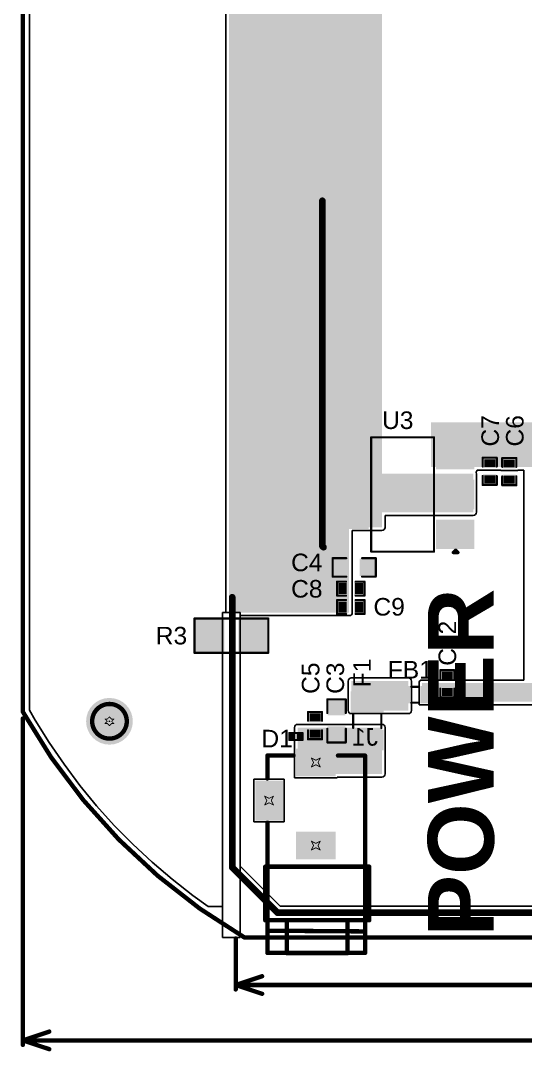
# Model space of a CAD drawing. Header units: inches. Extents: x 0 to 446, y -21 to 70.
# Drawn here: x -0.1 to 29, y -19.6 to 39.9 of the extents above; entities that cross this region are included whole.
import ezdxf

# ---------------------------------------------------------------- set-up
doc = ezdxf.new("R2010")
doc.units = ezdxf.units.IN
for name, color, linetype in [('Board Outline', 216, 'Continuous'), ('Bottom Layer', 5, 'Continuous'), ('Bottom Overlay', 54, 'Continuous'), ('Bottom Solder', 6, 'Continuous'), ('Deimensions', 6, 'Continuous'), ('Drill Drawing', 1, 'Continuous'), ('Fabrication', 76, 'Continuous'), ('Multi-Layer', 9, 'Continuous'), ('Pad Holes', 156, 'Continuous'), ('Top Layer', 1, 'Continuous'), ('Top Overlay', 2, 'Continuous'), ('Top Paste', 8, 'Continuous'), ('Top Solder', 216, 'Continuous')]:
    doc.layers.add(name, color=color, linetype=linetype)
doc.styles.add('Arial', font='', dxfattribs={"height": 0.2})
doc.styles.add('Arial_Bold', font='', dxfattribs={"height": 0.2})
doc.styles.get('Arial').set_extended_font_data('Arial')
doc.styles.get('Arial_Bold').set_extended_font_data('Arial', bold=True)

msp = doc.modelspace()

# ---------------------------------------------------------------- hatches: boundary and pattern name
at = {"layer": 'Bottom Layer'}
for points in [[(17.966, -2.225), (17.966, -3.625), (15.866, -3.625), (15.866, -2.225)], [(13.516, -4.076), (14.916, -4.076), (14.916, -6.176), (13.516, -6.176)], [(17.966, -7.026), (17.966, -8.426), (15.866, -8.426), (15.866, -7.026)]]:
    msp.add_hatch(color=5, dxfattribs=at).paths.add_polyline_path(points)
at = {"layer": 'Bottom Solder'}
h = msp.add_hatch(color=6, dxfattribs=at)
edge = h.paths.add_edge_path()
edge.add_arc((5, -0.544), 0.05, 0, 360)
for points in [[(18.068, -2.124), (18.068, -3.727), (15.765, -3.727), (15.765, -2.124)], [(13.415, -3.974), (15.018, -3.974), (15.018, -6.277), (13.415, -6.277)], [(18.068, -6.924), (18.068, -8.527), (15.765, -8.527), (15.765, -6.924)]]:
    msp.add_hatch(color=6, dxfattribs=at).paths.add_polyline_path(points)
at = {"layer": 'Multi-Layer'}
for points in [[(17.966, -2.225), (17.966, -3.625), (15.866, -3.625), (15.866, -2.225)], [(13.516, -4.076), (14.916, -4.076), (14.916, -6.176), (13.516, -6.176)], [(17.966, -7.026), (17.966, -8.426), (15.866, -8.426), (15.866, -7.026)]]:
    msp.add_hatch(color=9, dxfattribs=at).paths.add_polyline_path(points)
at = {"layer": 'Pad Holes'}
h = msp.add_hatch(color=7, dxfattribs=at)
edge = h.paths.add_edge_path()
edge.add_arc((5, -0.544), 1, 0, 360)
h = msp.add_hatch(color=7, dxfattribs=at)
edge = h.paths.add_edge_path()
edge.add_arc((17.266, -2.925), 0.4, 270, 450)
edge.add_line((17.266, -2.525), (16.566, -2.525))
edge.add_arc((16.566, -2.925), 0.4, 90, 270)
edge.add_line((16.566, -3.325), (17.266, -3.325))
h = msp.add_hatch(color=7, dxfattribs=at)
edge = h.paths.add_edge_path()
edge.add_arc((14.216, -4.776), 0.4, 0, 180)
edge.add_line((13.816, -4.776), (13.816, -5.476))
edge.add_arc((14.216, -5.476), 0.4, 180, 360)
edge.add_line((14.616, -5.476), (14.616, -4.776))
h = msp.add_hatch(color=7, dxfattribs=at)
edge = h.paths.add_edge_path()
edge.add_arc((17.266, -7.726), 0.4, 270, 450)
edge.add_line((17.266, -7.326), (16.566, -7.326))
edge.add_arc((16.566, -7.726), 0.4, 90, 270)
edge.add_line((16.566, -8.126), (17.266, -8.126))
at = {"layer": 'Top Layer'}
for points in [[(11.9, 10.663), (20.735, 10.663), (20.735, 56.403), (11.9, 56.403)], [(23.561, 14.146), (31.746, 14.146), (31.746, 16.723), (23.561, 16.723)], [(23.966, 14.113), (23.966, 15.613), (25.966, 15.613), (25.966, 14.113)], [(17.866, 10.663), (17.866, 14.463), (19.866, 14.463), (19.866, 10.663)], [(27.275, 14.146), (26.64, 14.146), (26.64, 14.603), (27.275, 14.603)], [(28.406, 14.125), (27.771, 14.125), (27.771, 14.582), (28.406, 14.582)], [(19.935, 11.532), (26.006, 11.532), (26.006, 13.756), (19.935, 13.756)], [(23.966, 11.813), (23.966, 13.313), (25.966, 13.313), (25.966, 11.813)], [(27.275, 13.206), (26.64, 13.206), (26.64, 13.663), (27.275, 13.663)], [(28.406, 13.185), (27.771, 13.185), (27.771, 13.642), (28.406, 13.642)], [(11.9, 5.742), (18.841, 5.742), (18.841, 11.171), (11.9, 11.171)], [(23.966, 9.513), (23.966, 11.013), (25.966, 11.013), (25.966, 9.513)], [(17.99, 7.905), (17.99, 8.794), (18.752, 8.794), (18.752, 7.905)], [(19.514, 7.905), (19.514, 8.794), (20.276, 8.794), (20.276, 7.905)], [(18.695, 7.438), (18.695, 6.803), (18.238, 6.803), (18.238, 7.438)], [(19.635, 7.438), (19.635, 6.803), (19.178, 6.803), (19.178, 7.438)], [(18.695, 6.377), (18.695, 5.742), (18.238, 5.742), (18.238, 6.377)], [(19.635, 6.377), (19.635, 5.742), (19.178, 5.742), (19.178, 6.377)], [(10.008, 5.295), (11.532, 5.295), (11.532, 3.517), (10.008, 3.517)], [(12.548, 5.295), (14.072, 5.295), (14.072, 3.517), (12.548, 3.517)], [(24.194, 2.32), (24.828, 2.32), (24.828, 1.863), (24.194, 1.863)], [(18.967, 0.078), (22.257, 0.078), (22.257, 1.778), (18.967, 1.778)], [(22.257, 0.587), (21.657, 0.587), (21.657, 1.387), (22.257, 1.387)], [(23.057, 0.587), (30.169, 0.587), (30.169, 1.66), (23.057, 1.66)], [(23.657, 0.587), (23.057, 0.587), (23.057, 1.387), (23.657, 1.387)], [(24.194, 1.38), (24.828, 1.38), (24.828, 0.923), (24.194, 0.923)], [(18.559, -0.141), (17.67, -0.141), (17.67, 0.621), (18.559, 0.621)], [(20.738, 1.078), (20.738, 0.078), (19.038, 0.078), (19.038, 1.078)], [(16.552, -0.093), (17.187, -0.093), (17.187, -0.55), (16.552, -0.55)], [(15.866, -3.585), (20.738, -3.585), (20.738, -0.903), (15.866, -0.903)], [(16.552, -1.033), (17.187, -1.033), (17.187, -1.49), (16.552, -1.49)], [(18.559, -1.665), (17.67, -1.665), (17.67, -0.903), (18.559, -0.903)], [(20.738, -1.122), (20.738, -2.122), (19.038, -2.122), (19.038, -1.122)], [(15.465, -1.305), (15.665, -1.305), (15.665, -1.545), (15.465, -1.545)], [(15.865, -1.305), (16.065, -1.305), (16.065, -1.545), (15.865, -1.545)], [(17.966, -2.225), (17.966, -3.625), (15.866, -3.625), (15.866, -2.225)], [(13.516, -4.076), (14.916, -4.076), (14.916, -6.176), (13.516, -6.176)], [(17.966, -7.026), (17.966, -8.426), (15.866, -8.426), (15.866, -7.026)]]:
    msp.add_hatch(color=1, dxfattribs=at).paths.add_polyline_path(points)
h = msp.add_hatch(color=1, dxfattribs=at)
edge = h.paths.add_edge_path()
edge.add_arc((5, -0.544), 1.3, 0, 360)
at = {"layer": 'Top Paste'}
for points in [[(23.966, 14.113), (23.966, 15.613), (25.966, 15.613), (25.966, 14.113)], [(17.866, 10.663), (17.866, 14.463), (19.866, 14.463), (19.866, 10.663)], [(27.275, 14.146), (26.64, 14.146), (26.64, 14.603), (27.275, 14.603)], [(28.406, 14.125), (27.771, 14.125), (27.771, 14.582), (28.406, 14.582)], [(23.966, 11.813), (23.966, 13.313), (25.966, 13.313), (25.966, 11.813)], [(27.275, 13.206), (26.64, 13.206), (26.64, 13.663), (27.275, 13.663)], [(28.406, 13.185), (27.771, 13.185), (27.771, 13.642), (28.406, 13.642)], [(23.966, 9.513), (23.966, 11.013), (25.966, 11.013), (25.966, 9.513)], [(17.99, 7.905), (17.99, 8.794), (18.752, 8.794), (18.752, 7.905)], [(19.514, 7.905), (19.514, 8.794), (20.276, 8.794), (20.276, 7.905)], [(18.695, 7.438), (18.695, 6.803), (18.238, 6.803), (18.238, 7.438)], [(19.635, 7.438), (19.635, 6.803), (19.178, 6.803), (19.178, 7.438)], [(18.695, 6.377), (18.695, 5.742), (18.238, 5.742), (18.238, 6.377)], [(19.635, 6.377), (19.635, 5.742), (19.178, 5.742), (19.178, 6.377)], [(10.008, 5.295), (11.532, 5.295), (11.532, 3.517), (10.008, 3.517)], [(12.548, 5.295), (14.072, 5.295), (14.072, 3.517), (12.548, 3.517)], [(24.194, 2.32), (24.828, 2.32), (24.828, 1.863), (24.194, 1.863)], [(22.257, 0.587), (21.657, 0.587), (21.657, 1.387), (22.257, 1.387)], [(23.657, 0.587), (23.057, 0.587), (23.057, 1.387), (23.657, 1.387)], [(24.194, 1.38), (24.828, 1.38), (24.828, 0.923), (24.194, 0.923)], [(18.559, -0.141), (17.67, -0.141), (17.67, 0.621), (18.559, 0.621)], [(20.738, 1.078), (20.738, 0.078), (19.038, 0.078), (19.038, 1.078)], [(16.552, -0.093), (17.187, -0.093), (17.187, -0.55), (16.552, -0.55)], [(16.552, -1.033), (17.187, -1.033), (17.187, -1.49), (16.552, -1.49)], [(18.559, -1.665), (17.67, -1.665), (17.67, -0.903), (18.559, -0.903)], [(20.738, -1.122), (20.738, -2.122), (19.038, -2.122), (19.038, -1.122)], [(15.465, -1.305), (15.665, -1.305), (15.665, -1.545), (15.465, -1.545)], [(15.865, -1.305), (16.065, -1.305), (16.065, -1.545), (15.865, -1.545)]]:
    msp.add_hatch(color=8, dxfattribs=at).paths.add_polyline_path(points)
at = {"layer": 'Top Solder'}
for points in [[(23.865, 14.011), (23.865, 15.714), (26.068, 15.714), (26.068, 14.011)], [(17.765, 10.561), (17.765, 14.564), (19.968, 14.564), (19.968, 10.561)], [(27.335, 14.086), (26.58, 14.086), (26.58, 14.663), (27.335, 14.663)], [(28.466, 14.065), (27.711, 14.065), (27.711, 14.642), (28.466, 14.642)], [(27.335, 13.146), (26.58, 13.146), (26.58, 13.723), (27.335, 13.723)], [(28.466, 13.125), (27.711, 13.125), (27.711, 13.702), (28.466, 13.702)], [(23.865, 11.711), (23.865, 13.414), (26.068, 13.414), (26.068, 11.711)], [(23.865, 9.411), (23.865, 11.114), (26.068, 11.114), (26.068, 9.411)], [(17.93, 7.845), (17.93, 8.854), (18.812, 8.854), (18.812, 7.845)], [(19.454, 7.845), (19.454, 8.854), (20.336, 8.854), (20.336, 7.845)], [(18.755, 7.498), (18.755, 6.743), (18.178, 6.743), (18.178, 7.498)], [(19.695, 7.498), (19.695, 6.743), (19.118, 6.743), (19.118, 7.498)], [(18.755, 6.437), (18.755, 5.682), (18.178, 5.682), (18.178, 6.437)], [(19.695, 6.437), (19.695, 5.682), (19.118, 5.682), (19.118, 6.437)], [(9.906, 5.397), (11.633, 5.397), (11.633, 3.415), (9.906, 3.415)], [(12.446, 5.397), (14.173, 5.397), (14.173, 3.415), (12.446, 3.415)], [(24.134, 2.38), (24.888, 2.38), (24.888, 1.803), (24.134, 1.803)], [(22.358, 0.485), (21.555, 0.485), (21.555, 1.488), (22.358, 1.488)], [(23.758, 0.485), (22.955, 0.485), (22.955, 1.488), (23.758, 1.488)], [(24.134, 1.44), (24.888, 1.44), (24.888, 0.863), (24.134, 0.863)], [(18.619, -0.201), (17.61, -0.201), (17.61, 0.681), (18.619, 0.681)], [(20.84, 1.18), (20.84, -0.023), (18.937, -0.023), (18.937, 1.18)], [(16.492, -0.033), (17.247, -0.033), (17.247, -0.61), (16.492, -0.61)], [(16.492, -0.973), (17.247, -0.973), (17.247, -1.55), (16.492, -1.55)], [(18.619, -1.725), (17.61, -1.725), (17.61, -0.843), (18.619, -0.843)], [(20.84, -1.02), (20.84, -2.223), (18.937, -2.223), (18.937, -1.02)], [(15.41, -1.25), (15.72, -1.25), (15.72, -1.6), (15.41, -1.6)], [(15.81, -1.25), (16.12, -1.25), (16.12, -1.6), (15.81, -1.6)], [(18.068, -2.124), (18.068, -3.727), (15.765, -3.727), (15.765, -2.124)], [(13.415, -3.974), (15.018, -3.974), (15.018, -6.277), (13.415, -6.277)], [(18.068, -6.924), (18.068, -8.527), (15.765, -8.527), (15.765, -6.924)]]:
    msp.add_hatch(color=216, dxfattribs=at).paths.add_polyline_path(points)
h = msp.add_hatch(color=216, dxfattribs=at)
edge = h.paths.add_edge_path()
edge.add_arc((5, -0.544), 1.35, 0, 360)

# ---------------------------------------------------------------- linework, layer by layer
at = {"layer": 'Board Outline', "const_width": 0.254}
for points in [[(0, 0), (0, 48)], [(12.805, -13.044), (77.195, -13.044)]]:
    msp.add_lwpolyline(points, dxfattribs=at)
at = {"layer": 'Board Outline', "const_width": 0.127}
for points in [[(-0.064, 0, 1), (0.064, 0, 1)], [(-0.064, 0, 1), (0.064, 0, 1)], [(3.936, -0.544, 1), (4.063, -0.544, 1)], [(3.936, -0.544, 1), (4.063, -0.544, 1)], [(5.936, -0.544, 1), (6.063, -0.544, 1)], [(5.936, -0.544, 1), (6.063, -0.544, 1)], [(12.741, -13.044, 1), (12.868, -13.044, 1)], [(12.741, -13.044, 1), (12.868, -13.044, 1)]]:
    msp.add_lwpolyline(points, format="xyb", close=True, dxfattribs=at)
at = {"layer": 'Board Outline', "const_width": 0.254}
for points in [[(12.805, -13.044, -0.132866), (0, 0)], [(4, -0.544, -1), (6, -0.544)], [(6, -0.544, -1), (4, -0.544)]]:
    msp.add_lwpolyline(points, format="xyb", dxfattribs=at)
at = {"layer": 'Bottom Overlay', "const_width": 0.254}
for points in [[(14.122, -2.525), (15.635, -2.525)], [(14.122, -3.844), (14.122, -2.525)], [(18.197, -2.525), (19.761, -2.525)], [(19.761, -13.925), (19.761, -2.525)], [(14.122, -13.925), (14.122, -6.407)], [(14.122, -12.645), (19.761, -12.686)], [(14.122, -13.925), (19.761, -13.925)]]:
    msp.add_lwpolyline(points, dxfattribs=at)
at = {"layer": 'Bottom Overlay', "const_width": 0.127}
for points in [[(14.059, -2.525, 1), (14.186, -2.525, 1)], [(14.059, -2.525, 1), (14.186, -2.525, 1)], [(15.572, -2.525, 1), (15.699, -2.525, 1)], [(18.134, -2.525, 1), (18.261, -2.525, 1)], [(19.698, -2.525, 1), (19.825, -2.525, 1)], [(19.698, -2.525, 1), (19.825, -2.525, 1)], [(14.059, -3.844, 1), (14.186, -3.844, 1)], [(14.059, -6.407, 1), (14.186, -6.407, 1)], [(14.059, -12.645, 1), (14.186, -12.645, 1)], [(19.698, -12.686, 1), (19.825, -12.686, 1)], [(14.059, -13.925, 1), (14.186, -13.925, 1)], [(14.059, -13.925, 1), (14.186, -13.925, 1)], [(19.698, -13.925, 1), (19.825, -13.925, 1)], [(19.698, -13.925, 1), (19.825, -13.925, 1)]]:
    msp.add_lwpolyline(points, format="xyb", close=True, dxfattribs=at)
at = {"layer": 'Deimensions', "const_width": 0.254}
for points in [[(0, -19.238), (0, -0.381)], [(12.29, -16.038), (12.29, -13.091)], [(12.29, -15.784), (13.814, -15.276)], [(12.29, -15.784), (13.814, -16.292)], [(12.29, -15.784), (39.105, -15.784)], [(0, -18.984), (1.524, -18.476)], [(0, -18.984), (1.524, -19.492)], [(0, -18.984), (39.236, -18.984)]]:
    msp.add_lwpolyline(points, dxfattribs=at)
at = {"layer": 'Deimensions', "const_width": 0.127}
for points in [[(-0.064, -0.381, 1), (0.064, -0.381, 1)], [(12.226, -13.091, 1), (12.353, -13.091, 1)], [(13.75, -15.276, 1), (13.877, -15.276, 1)], [(12.226, -15.784, 1), (12.353, -15.784, 1)], [(12.226, -15.784, 1), (12.353, -15.784, 1)], [(12.226, -15.784, 1), (12.353, -15.784, 1)], [(12.226, -16.038, 1), (12.353, -16.038, 1)], [(13.75, -16.292, 1), (13.877, -16.292, 1)], [(1.46, -18.476, 1), (1.587, -18.476, 1)], [(-0.064, -18.984, 1), (0.064, -18.984, 1)], [(-0.064, -18.984, 1), (0.064, -18.984, 1)], [(-0.064, -18.984, 1), (0.064, -18.984, 1)], [(-0.064, -19.238, 1), (0.064, -19.238, 1)], [(1.46, -19.492, 1), (1.587, -19.492, 1)]]:
    msp.add_lwpolyline(points, format="xyb", close=True, dxfattribs=at)
at = {"layer": 'Drill Drawing', "const_width": 0.0508}
for points in [[(4.746, -0.417), (4.873, -0.544)], [(4.746, -0.417), (4.873, -0.417)], [(4.746, -0.671), (4.873, -0.544)], [(4.873, -0.417), (5, -0.29)], [(5, -0.29), (5.127, -0.417)], [(5.127, -0.417), (5.254, -0.417)], [(5.127, -0.544), (5.254, -0.417)], [(5.127, -0.544), (5.254, -0.671)], [(4.746, -0.671), (4.873, -0.671)], [(4.873, -0.671), (5, -0.798)], [(5, -0.798), (5.127, -0.671)], [(5.127, -0.671), (5.254, -0.671)], [(16.662, -2.671), (16.916, -2.798)], [(16.662, -2.671), (16.789, -2.925)], [(16.662, -3.179), (16.789, -2.925)], [(16.916, -2.798), (17.17, -2.671)], [(17.043, -2.925), (17.17, -2.671)], [(17.043, -2.925), (17.17, -3.179)], [(16.662, -3.179), (16.916, -3.052)], [(16.916, -3.052), (17.17, -3.179)], [(13.962, -4.872), (14.216, -4.999)], [(13.962, -4.872), (14.089, -5.126)], [(13.962, -5.38), (14.089, -5.126)], [(13.962, -5.38), (14.216, -5.253)], [(14.216, -4.999), (14.47, -4.872)], [(14.216, -5.253), (14.47, -5.38)], [(14.343, -5.126), (14.47, -4.872)], [(14.343, -5.126), (14.47, -5.38)], [(16.662, -7.472), (16.916, -7.599)], [(16.662, -7.472), (16.789, -7.726)], [(16.662, -7.98), (16.789, -7.726)], [(16.916, -7.599), (17.17, -7.472)], [(17.043, -7.726), (17.17, -7.472)], [(17.043, -7.726), (17.17, -7.98)], [(16.662, -7.98), (16.916, -7.853)], [(16.916, -7.853), (17.17, -7.98)]]:
    msp.add_lwpolyline(points, dxfattribs=at)
at = {"layer": 'Drill Drawing', "const_width": 0.0254}
for points in [[(4.733, -0.417, 1), (4.759, -0.417, 1)], [(4.733, -0.417, 1), (4.759, -0.417, 1)], [(4.86, -0.417, 1), (4.886, -0.417, 1)], [(4.86, -0.417, 1), (4.886, -0.417, 1)], [(4.86, -0.544, 1), (4.886, -0.544, 1)], [(4.86, -0.544, 1), (4.886, -0.544, 1)], [(4.987, -0.29, 1), (5.013, -0.29, 1)], [(4.987, -0.29, 1), (5.013, -0.29, 1)], [(5.114, -0.417, 1), (5.14, -0.417, 1)], [(5.114, -0.417, 1), (5.14, -0.417, 1)], [(5.114, -0.544, 1), (5.14, -0.544, 1)], [(5.114, -0.544, 1), (5.14, -0.544, 1)], [(5.241, -0.417, 1), (5.267, -0.417, 1)], [(5.241, -0.417, 1), (5.267, -0.417, 1)], [(4.733, -0.671, 1), (4.759, -0.671, 1)], [(4.733, -0.671, 1), (4.759, -0.671, 1)], [(4.86, -0.671, 1), (4.886, -0.671, 1)], [(4.86, -0.671, 1), (4.886, -0.671, 1)], [(4.987, -0.798, 1), (5.013, -0.798, 1)], [(4.987, -0.798, 1), (5.013, -0.798, 1)], [(5.114, -0.671, 1), (5.14, -0.671, 1)], [(5.114, -0.671, 1), (5.14, -0.671, 1)], [(5.241, -0.671, 1), (5.267, -0.671, 1)], [(5.241, -0.671, 1), (5.267, -0.671, 1)], [(16.65, -2.671, 1), (16.675, -2.671, 1)], [(16.65, -2.671, 1), (16.675, -2.671, 1)], [(16.777, -2.925, 1), (16.802, -2.925, 1)], [(16.777, -2.925, 1), (16.802, -2.925, 1)], [(16.904, -2.798, 1), (16.929, -2.798, 1)], [(16.904, -2.798, 1), (16.929, -2.798, 1)], [(17.031, -2.925, 1), (17.056, -2.925, 1)], [(17.031, -2.925, 1), (17.056, -2.925, 1)], [(17.158, -2.671, 1), (17.183, -2.671, 1)], [(17.158, -2.671, 1), (17.183, -2.671, 1)], [(16.65, -3.179, 1), (16.675, -3.179, 1)], [(16.65, -3.179, 1), (16.675, -3.179, 1)], [(16.904, -3.052, 1), (16.929, -3.052, 1)], [(16.904, -3.052, 1), (16.929, -3.052, 1)], [(17.158, -3.179, 1), (17.183, -3.179, 1)], [(17.158, -3.179, 1), (17.183, -3.179, 1)], [(13.95, -4.872, 1), (13.975, -4.872, 1)], [(13.95, -4.872, 1), (13.975, -4.872, 1)], [(13.95, -5.38, 1), (13.975, -5.38, 1)], [(13.95, -5.38, 1), (13.975, -5.38, 1)], [(14.077, -5.126, 1), (14.102, -5.126, 1)], [(14.077, -5.126, 1), (14.102, -5.126, 1)], [(14.204, -4.999, 1), (14.229, -4.999, 1)], [(14.204, -4.999, 1), (14.229, -4.999, 1)], [(14.204, -5.253, 1), (14.229, -5.253, 1)], [(14.204, -5.253, 1), (14.229, -5.253, 1)], [(14.331, -5.126, 1), (14.356, -5.126, 1)], [(14.331, -5.126, 1), (14.356, -5.126, 1)], [(14.458, -4.872, 1), (14.483, -4.872, 1)], [(14.458, -4.872, 1), (14.483, -4.872, 1)], [(14.458, -5.38, 1), (14.483, -5.38, 1)], [(14.458, -5.38, 1), (14.483, -5.38, 1)], [(16.65, -7.472, 1), (16.675, -7.472, 1)], [(16.65, -7.472, 1), (16.675, -7.472, 1)], [(16.777, -7.726, 1), (16.802, -7.726, 1)], [(16.777, -7.726, 1), (16.802, -7.726, 1)], [(16.904, -7.599, 1), (16.929, -7.599, 1)], [(16.904, -7.599, 1), (16.929, -7.599, 1)], [(17.031, -7.726, 1), (17.056, -7.726, 1)], [(17.031, -7.726, 1), (17.056, -7.726, 1)], [(17.158, -7.472, 1), (17.183, -7.472, 1)], [(17.158, -7.472, 1), (17.183, -7.472, 1)], [(16.65, -7.98, 1), (16.675, -7.98, 1)], [(16.65, -7.98, 1), (16.675, -7.98, 1)], [(16.904, -7.853, 1), (16.929, -7.853, 1)], [(16.904, -7.853, 1), (16.929, -7.853, 1)], [(17.158, -7.98, 1), (17.183, -7.98, 1)], [(17.158, -7.98, 1), (17.183, -7.98, 1)]]:
    msp.add_lwpolyline(points, format="xyb", close=True, dxfattribs=at)
at = {"layer": 'Fabrication', "const_width": 0.254}
for points in [[(0, 0), (0, 48)], [(14, -12.044), (14, -8.944)], [(14, -8.944), (20, -8.944)], [(20, -12.044), (20, -8.944)], [(14, -12.044), (20, -12.044)], [(15.25, -13.944), (15.25, -12.044)], [(18.75, -13.944), (18.75, -12.044)], [(12.805, -13.044), (15.25, -13.044)], [(18.75, -13.044), (77.195, -13.044)], [(15.25, -13.944), (18.75, -13.944)]]:
    msp.add_lwpolyline(points, dxfattribs=at)
at = {"layer": 'Fabrication'}
for points, const_width in [([(0.003, 24, 1), (-0.003, 24, 1)], 0.254), ([(-0.067, 24, 1), (0.06, 24, 1)], 0.127), ([(-0.06, 24, 1), (0.067, 24, 1)], 0.127), ([(-0.064, 0, 1), (0.064, 0, 1)], 0.127), ([(-0.064, 0, 1), (0.064, 0, 1)], 0.127), ([(6, -0.544, 1), (4, -0.544, 1)], 0.254), ([(3.936, -0.544, 1), (4.063, -0.544, 1)], 0.127), ([(5.936, -0.544, 1), (6.063, -0.544, 1)], 0.127), ([(13.936, -8.944, 1), (14.063, -8.944, 1)], 0.127), ([(13.936, -8.944, 1), (14.063, -8.944, 1)], 0.127), ([(19.936, -8.944, 1), (20.063, -8.944, 1)], 0.127), ([(19.936, -8.944, 1), (20.063, -8.944, 1)], 0.127), ([(13.936, -12.044, 1), (14.063, -12.044, 1)], 0.127), ([(13.936, -12.044, 1), (14.063, -12.044, 1)], 0.127), ([(15.186, -12.044, 1), (15.313, -12.044, 1)], 0.127), ([(18.686, -12.044, 1), (18.813, -12.044, 1)], 0.127), ([(19.936, -12.044, 1), (20.063, -12.044, 1)], 0.127), ([(19.936, -12.044, 1), (20.063, -12.044, 1)], 0.127), ([(12.741, -13.044, 1), (12.868, -13.044, 1)], 0.127), ([(12.741, -13.044, 1), (12.868, -13.044, 1)], 0.127), ([(15.186, -13.044, 1), (15.313, -13.044, 1)], 0.127), ([(18.686, -13.044, 1), (18.813, -13.044, 1)], 0.127), ([(15.186, -13.944, 1), (15.313, -13.944, 1)], 0.127), ([(15.186, -13.944, 1), (15.313, -13.944, 1)], 0.127), ([(18.686, -13.944, 1), (18.813, -13.944, 1)], 0.127), ([(18.686, -13.944, 1), (18.813, -13.944, 1)], 0.127)]:
    msp.add_lwpolyline(points, format="xyb", close=True, dxfattribs=dict(at, const_width=const_width))
at = {"layer": 'Fabrication', "const_width": 0.254}
msp.add_lwpolyline([(12.805, -13.044, -0.132866), (0, 0)], format="xyb", dxfattribs=at)
at = {"layer": 'Top Layer'}
for p, q in [((11.719, 56.403), (11.719, 11.171)), ((0.388, 0.102), (0.388, 47.925)), ((26.168, 13.844), (26.225, 13.965)), ((26.173, 13.826), (26.168, 13.844)), ((26.187, 13.756), (26.173, 13.826)), ((26.187, 11.532), (26.187, 13.756)), ((26.225, 13.965), (27.593, 13.965)), ((27.593, 13.965), (27.593, 13.947)), ((27.593, 13.947), (28.584, 13.947)), ((28.584, 13.947), (28.584, 13.965)), ((28.584, 13.965), (28.925, 13.965)), ((28.925, 13.965), (28.925, 11.75)), ((20.917, 10.663), (20.917, 11.35)), ((20.917, 11.35), (26.006, 11.35)), ((26.006, 11.35), (26.075, 11.364)), ((26.075, 11.364), (26.134, 11.403)), ((26.134, 11.403), (26.173, 11.462)), ((26.173, 11.462), (26.187, 11.532)), ((28.925, 11.75), (28.925, 9.769)), ((11.719, 11.171), (11.719, 10.663)), ((11.719, 10.663), (11.719, 6.644)), ((19.022, 5.742), (19.022, 10.481)), ((19.022, 10.481), (20.735, 10.481)), ((20.735, 10.481), (20.805, 10.495)), ((20.805, 10.495), (20.863, 10.534)), ((20.863, 10.534), (20.903, 10.593)), ((20.903, 10.593), (20.917, 10.663)), ((28.925, 9.769), (28.925, 7.667)), ((28.925, 7.667), (28.925, 6.517)), ((11.719, 6.644), (11.715, 6.625)), ((11.715, 6.625), (11.715, 5.742)), ((28.925, 6.517), (28.925, 1.841)), ((11.532, 5.742), (12.548, 5.742)), ((11.532, 3.069), (11.532, 5.742)), ((11.715, 5.742), (11.532, 5.742)), ((11.532, 5.742), (11.532, 3.069)), ((12.548, 5.742), (12.548, 2.155)), ((12.548, 2.155), (12.548, 5.561)), ((12.548, 5.561), (18.841, 5.561)), ((18.841, 5.561), (18.858, 5.565)), ((18.858, 5.565), (18.873, 5.565)), ((18.873, 5.568), (18.91, 5.575)), ((18.873, 5.565), (18.873, 5.568)), ((18.91, 5.575), (18.969, 5.614)), ((18.969, 5.614), (19.008, 5.673)), ((19.008, 5.673), (19.022, 5.742)), ((11.532, -13.044), (11.532, 3.069)), ((11.532, 3.069), (11.532, -11.24)), ((12.548, 2.155), (12.548, -13.044)), ((12.548, -8.92), (12.548, 2.155)), ((18.799, 1.848), (18.786, 1.778)), ((18.839, 1.907), (18.799, 1.848)), ((18.897, 1.946), (18.839, 1.907)), ((18.967, 1.96), (18.897, 1.946)), ((22.257, 1.96), (18.967, 1.96)), ((22.326, 1.946), (22.257, 1.96)), ((22.385, 1.907), (22.326, 1.946)), ((22.424, 1.848), (22.385, 1.907)), ((22.438, 1.778), (22.424, 1.848)), ((22.929, 1.788), (22.889, 1.729)), ((22.987, 1.827), (22.929, 1.788)), ((23.057, 1.841), (22.987, 1.827)), ((28.925, 1.841), (23.057, 1.841)), ((18.786, 1.778), (18.786, 0.078)), ((22.438, 0.078), (22.438, 1.778)), ((22.889, 1.729), (22.876, 1.66)), ((22.876, 1.66), (22.876, 0.587)), ((0.712, -0.474), (0.388, 0.102)), ((18.786, 0.078), (18.799, 0.009)), ((18.799, 0.009), (18.839, -0.05)), ((22.385, -0.05), (22.424, 0.009)), ((22.424, 0.009), (22.438, 0.078)), ((22.876, 0.587), (22.879, 0.569)), ((22.879, 0.569), (22.879, 0.409)), ((22.879, 0.409), (23.039, 0.409)), ((23.039, 0.409), (23.057, 0.405)), ((23.057, 0.405), (30.169, 0.405)), ((1.516, -1.769), (0.712, -0.474)), ((18.839, -0.05), (18.86, -0.064)), ((18.86, -0.064), (18.86, -0.099)), ((18.86, -0.099), (18.949, -0.099)), ((18.949, -0.099), (18.967, -0.103)), ((18.967, -0.103), (22.257, -0.103)), ((22.257, -0.103), (22.326, -0.089)), ((22.326, -0.089), (22.385, -0.05)), ((15.699, -0.833), (15.685, -0.903)), ((15.685, -0.903), (15.685, -3.585)), ((15.738, -0.774), (15.699, -0.833)), ((15.797, -0.735), (15.738, -0.774)), ((15.866, -0.721), (15.797, -0.735)), ((20.738, -0.721), (15.866, -0.721)), ((20.808, -0.735), (20.738, -0.721)), ((20.866, -0.774), (20.808, -0.735)), ((20.906, -0.833), (20.866, -0.774)), ((20.919, -0.903), (20.906, -0.833)), ((20.919, -3.585), (20.919, -0.903)), ((2.377, -3.027), (1.516, -1.769)), ((3.292, -4.246), (2.377, -3.027)), ((15.094, -3.898), (13.339, -3.898)), ((13.339, -3.898), (13.339, -6.353)), ((15.094, -6.353), (15.094, -3.898)), ((15.685, -3.585), (15.689, -3.603)), ((15.689, -3.603), (15.689, -3.803)), ((15.689, -3.803), (18.144, -3.803)), ((18.144, -3.803), (18.144, -3.767)), ((18.144, -3.767), (20.738, -3.767)), ((20.738, -3.767), (20.808, -3.753)), ((20.808, -3.753), (20.866, -3.714)), ((20.866, -3.714), (20.906, -3.655)), ((20.906, -3.655), (20.919, -3.585)), ((4.26, -5.423), (3.292, -4.246)), ((5.279, -6.557), (4.26, -5.423)), ((13.339, -6.353), (15.094, -6.353)), ((6.347, -7.644), (5.279, -6.557)), ((7.462, -8.684), (6.347, -7.644)), ((8.621, -9.673), (7.462, -8.684)), ((14.858, -11.23), (12.548, -8.92)), ((9.823, -10.611), (8.621, -9.673)), ((10.707, -11.24), (9.823, -10.611)), ((11.532, -11.24), (10.707, -11.24)), ((33.928, -11.23), (14.858, -11.23)), ((12.548, -13.044), (11.532, -13.044))]:
    msp.add_line(p, q, dxfattribs=at)
at = {"layer": 'Top Layer', "const_width": 0.381}
for points in [[(17.294, 9.582), (17.294, 29.536)], [(17.294, 9.582), (17.361, 9.515)], [(12.09, -8.994), (12.09, 6.625)], [(12.09, -8.994), (14.702, -11.606)], [(14.702, -11.606), (35.505, -11.606)]]:
    msp.add_lwpolyline(points, dxfattribs=at)
at = {"layer": 'Top Layer', "const_width": 0.191}
for points in [[(17.198, 29.536, 1), (17.389, 29.536, 1)], [(17.198, 9.582, 1), (17.389, 9.582, 1)], [(17.198, 9.582, 1), (17.389, 9.582, 1)], [(17.266, 9.515, 1), (17.456, 9.515, 1)], [(11.995, 6.625, 1), (12.186, 6.625, 1)], [(11.995, -8.994, 1), (12.186, -8.994, 1)], [(11.995, -8.994, 1), (12.186, -8.994, 1)], [(14.607, -11.606, 1), (14.798, -11.606, 1)], [(14.607, -11.606, 1), (14.798, -11.606, 1)]]:
    msp.add_lwpolyline(points, format="xyb", close=True, dxfattribs=at)
at = {"layer": 'Top Overlay'}
for points, const_width in [([(20.113, 9.261), (20.113, 15.865)], 0.127), ([(20.113, 15.865), (23.745, 15.865)], 0.127), ([(23.745, 9.261), (23.745, 15.865)], 0.127), ([(26.551, 14.184), (26.551, 14.692)], 0.127), ([(26.551, 14.692), (27.364, 14.692)], 0.127), ([(27.364, 14.184), (27.364, 14.692)], 0.127), ([(27.682, 14.163), (27.682, 14.671)], 0.127), ([(27.682, 14.671), (28.495, 14.671)], 0.127), ([(28.495, 14.163), (28.495, 14.671)], 0.127), ([(26.551, 13.117), (26.551, 13.625)], 0.127), ([(26.551, 13.117), (27.364, 13.117)], 0.127), ([(27.364, 13.117), (27.364, 13.625)], 0.127), ([(27.682, 13.096), (27.682, 13.604)], 0.127), ([(27.682, 13.096), (28.495, 13.096)], 0.127), ([(28.495, 13.096), (28.495, 13.604)], 0.127), ([(17.888, 7.816), (17.888, 8.882)], 0.127), ([(17.888, 8.882), (18.676, 8.882)], 0.127), ([(19.59, 8.882), (20.378, 8.882)], 0.127), ([(20.113, 9.261), (23.745, 9.261)], 0.127), ([(20.378, 7.816), (20.378, 8.882)], 0.127), ([(24.863, 9.21), (24.99, 9.337)], 0.2), ([(24.863, 9.21), (25.117, 9.21)], 0.2), ([(24.99, 9.337), (25.117, 9.21)], 0.2), ([(17.888, 7.816), (18.676, 7.816)], 0.127), ([(19.59, 7.816), (20.378, 7.816)], 0.127), ([(18.149, 6.714), (18.149, 7.527)], 0.127), ([(18.149, 7.527), (18.657, 7.527)], 0.127), ([(19.216, 7.527), (19.724, 7.527)], 0.127), ([(19.724, 6.714), (19.724, 7.527)], 0.127), ([(18.149, 6.714), (18.657, 6.714)], 0.127), ([(19.216, 6.714), (19.724, 6.714)], 0.127), ([(18.149, 6.466), (18.657, 6.466)], 0.127), ([(18.149, 5.654), (18.149, 6.466)], 0.127), ([(19.216, 6.466), (19.724, 6.466)], 0.127), ([(19.724, 5.654), (19.724, 6.466)], 0.127), ([(9.906, 5.397), (14.173, 5.397)], 0.127), ([(9.906, 3.415), (9.906, 5.397)], 0.127), ([(14.173, 3.415), (14.173, 5.397)], 0.127), ([(18.149, 5.654), (18.657, 5.654)], 0.127), ([(19.216, 5.654), (19.724, 5.654)], 0.127), ([(9.906, 3.415), (14.173, 3.415)], 0.127), ([(24.105, 2.409), (24.917, 2.409)], 0.127), ([(24.105, 1.901), (24.105, 2.409)], 0.127), ([(24.917, 1.901), (24.917, 2.409)], 0.127), ([(22.428, 1.444), (22.86, 1.444)], 0.127), ([(24.105, 0.834), (24.105, 1.342)], 0.127), ([(24.917, 0.834), (24.917, 1.342)], 0.127), ([(17.581, -0.064), (17.581, 0.723)], 0.127), ([(17.581, 0.723), (18.648, 0.723)], 0.127), ([(18.648, -0.064), (18.648, 0.723)], 0.127), ([(24.105, 0.834), (24.917, 0.834)], 0.127), ([(16.463, -0.512), (16.463, -0.004)], 0.127), ([(16.463, -0.004), (17.276, -0.004)], 0.127), ([(17.276, -0.512), (17.276, -0.004)], 0.127), ([(22.428, 0.529), (22.86, 0.529)], 0.127), ([(19.075, -0.928), (19.075, -0.115)], 0.127), ([(20.701, -0.928), (20.701, -0.115)], 0.127), ([(15.384, -1.628), (15.384, -1.222)], 0.127), ([(15.384, -1.222), (16.146, -1.222)], 0.127), ([(16.146, -1.628), (16.146, -1.222)], 0.127), ([(16.463, -1.579), (16.463, -1.071)], 0.127), ([(17.276, -1.579), (17.276, -1.071)], 0.127), ([(17.581, -1.766), (17.581, -0.979)], 0.127), ([(18.648, -1.766), (18.648, -0.979)], 0.127), ([(15.384, -1.628), (16.146, -1.628)], 0.127), ([(16.463, -1.579), (17.276, -1.579)], 0.127), ([(17.581, -1.766), (18.648, -1.766)], 0.127)]:
    msp.add_lwpolyline(points, dxfattribs=dict(at, const_width=const_width))
for points, const_width in [([(20.081, 15.865, 1), (20.145, 15.865, 1)], 0.0635), ([(20.081, 15.865, 1), (20.145, 15.865, 1)], 0.0635), ([(23.713, 15.865, 1), (23.777, 15.865, 1)], 0.0635), ([(23.713, 15.865, 1), (23.777, 15.865, 1)], 0.0635), ([(26.52, 14.692, 1), (26.583, 14.692, 1)], 0.0635), ([(26.52, 14.692, 1), (26.583, 14.692, 1)], 0.0635), ([(27.332, 14.692, 1), (27.396, 14.692, 1)], 0.0635), ([(27.332, 14.692, 1), (27.396, 14.692, 1)], 0.0635), ([(27.65, 14.671, 1), (27.714, 14.671, 1)], 0.0635), ([(27.65, 14.671, 1), (27.714, 14.671, 1)], 0.0635), ([(28.463, 14.671, 1), (28.527, 14.671, 1)], 0.0635), ([(28.463, 14.671, 1), (28.527, 14.671, 1)], 0.0635), ([(26.52, 14.184, 1), (26.583, 14.184, 1)], 0.0635), ([(27.332, 14.184, 1), (27.396, 14.184, 1)], 0.0635), ([(27.65, 14.163, 1), (27.714, 14.163, 1)], 0.0635), ([(28.463, 14.163, 1), (28.527, 14.163, 1)], 0.0635), ([(26.52, 13.625, 1), (26.583, 13.625, 1)], 0.0635), ([(26.52, 13.117, 1), (26.583, 13.117, 1)], 0.0635), ([(26.52, 13.117, 1), (26.583, 13.117, 1)], 0.0635), ([(27.332, 13.625, 1), (27.396, 13.625, 1)], 0.0635), ([(27.332, 13.117, 1), (27.396, 13.117, 1)], 0.0635), ([(27.332, 13.117, 1), (27.396, 13.117, 1)], 0.0635), ([(27.65, 13.604, 1), (27.714, 13.604, 1)], 0.0635), ([(27.65, 13.096, 1), (27.714, 13.096, 1)], 0.0635), ([(27.65, 13.096, 1), (27.714, 13.096, 1)], 0.0635), ([(28.463, 13.604, 1), (28.527, 13.604, 1)], 0.0635), ([(28.463, 13.096, 1), (28.527, 13.096, 1)], 0.0635), ([(28.463, 13.096, 1), (28.527, 13.096, 1)], 0.0635), ([(17.857, 8.882, 1), (17.92, 8.882, 1)], 0.0635), ([(17.857, 8.882, 1), (17.92, 8.882, 1)], 0.0635), ([(18.644, 8.882, 1), (18.708, 8.882, 1)], 0.0635), ([(19.559, 8.882, 1), (19.622, 8.882, 1)], 0.0635), ([(20.081, 9.261, 1), (20.145, 9.261, 1)], 0.0635), ([(20.081, 9.261, 1), (20.145, 9.261, 1)], 0.0635), ([(20.346, 8.882, 1), (20.409, 8.882, 1)], 0.0635), ([(20.346, 8.882, 1), (20.409, 8.882, 1)], 0.0635), ([(23.713, 9.261, 1), (23.777, 9.261, 1)], 0.0635), ([(23.713, 9.261, 1), (23.777, 9.261, 1)], 0.0635), ([(24.813, 9.21, 1), (24.913, 9.21, 1)], 0.1), ([(24.813, 9.21, 1), (24.913, 9.21, 1)], 0.1), ([(24.94, 9.337, 1), (25.04, 9.337, 1)], 0.1), ([(24.94, 9.337, 1), (25.04, 9.337, 1)], 0.1), ([(25.067, 9.21, 1), (25.167, 9.21, 1)], 0.1), ([(25.067, 9.21, 1), (25.167, 9.21, 1)], 0.1), ([(17.857, 7.816, 1), (17.92, 7.816, 1)], 0.0635), ([(17.857, 7.816, 1), (17.92, 7.816, 1)], 0.0635), ([(18.644, 7.816, 1), (18.708, 7.816, 1)], 0.0635), ([(19.559, 7.816, 1), (19.622, 7.816, 1)], 0.0635), ([(20.346, 7.816, 1), (20.409, 7.816, 1)], 0.0635), ([(20.346, 7.816, 1), (20.409, 7.816, 1)], 0.0635), ([(18.117, 7.527, 1), (18.181, 7.527, 1)], 0.0635), ([(18.117, 7.527, 1), (18.181, 7.527, 1)], 0.0635), ([(18.625, 7.527, 1), (18.689, 7.527, 1)], 0.0635), ([(19.184, 7.527, 1), (19.248, 7.527, 1)], 0.0635), ([(19.692, 7.527, 1), (19.756, 7.527, 1)], 0.0635), ([(19.692, 7.527, 1), (19.756, 7.527, 1)], 0.0635), ([(18.117, 6.714, 1), (18.181, 6.714, 1)], 0.0635), ([(18.117, 6.714, 1), (18.181, 6.714, 1)], 0.0635), ([(18.625, 6.714, 1), (18.689, 6.714, 1)], 0.0635), ([(19.184, 6.714, 1), (19.248, 6.714, 1)], 0.0635), ([(19.692, 6.714, 1), (19.756, 6.714, 1)], 0.0635), ([(19.692, 6.714, 1), (19.756, 6.714, 1)], 0.0635), ([(18.117, 6.466, 1), (18.181, 6.466, 1)], 0.0635), ([(18.117, 6.466, 1), (18.181, 6.466, 1)], 0.0635), ([(18.625, 6.466, 1), (18.689, 6.466, 1)], 0.0635), ([(19.184, 6.466, 1), (19.248, 6.466, 1)], 0.0635), ([(19.692, 6.466, 1), (19.756, 6.466, 1)], 0.0635), ([(19.692, 6.466, 1), (19.756, 6.466, 1)], 0.0635), ([(9.874, 5.397, 1), (9.938, 5.397, 1)], 0.0635), ([(9.874, 5.397, 1), (9.938, 5.397, 1)], 0.0635), ([(14.141, 5.397, 1), (14.205, 5.397, 1)], 0.0635), ([(14.141, 5.397, 1), (14.205, 5.397, 1)], 0.0635), ([(18.117, 5.654, 1), (18.181, 5.654, 1)], 0.0635), ([(18.117, 5.654, 1), (18.181, 5.654, 1)], 0.0635), ([(18.625, 5.654, 1), (18.689, 5.654, 1)], 0.0635), ([(19.184, 5.654, 1), (19.248, 5.654, 1)], 0.0635), ([(19.692, 5.654, 1), (19.756, 5.654, 1)], 0.0635), ([(19.692, 5.654, 1), (19.756, 5.654, 1)], 0.0635), ([(9.874, 3.415, 1), (9.938, 3.415, 1)], 0.0635), ([(9.874, 3.415, 1), (9.938, 3.415, 1)], 0.0635), ([(14.141, 3.415, 1), (14.205, 3.415, 1)], 0.0635), ([(14.141, 3.415, 1), (14.205, 3.415, 1)], 0.0635), ([(24.073, 2.409, 1), (24.136, 2.409, 1)], 0.0635), ([(24.073, 2.409, 1), (24.136, 2.409, 1)], 0.0635), ([(24.886, 2.409, 1), (24.949, 2.409, 1)], 0.0635), ([(24.886, 2.409, 1), (24.949, 2.409, 1)], 0.0635), ([(24.073, 1.901, 1), (24.136, 1.901, 1)], 0.0635), ([(24.886, 1.901, 1), (24.949, 1.901, 1)], 0.0635), ([(22.396, 1.444, 1), (22.46, 1.444, 1)], 0.0635), ([(22.828, 1.444, 1), (22.892, 1.444, 1)], 0.0635), ([(24.073, 1.342, 1), (24.136, 1.342, 1)], 0.0635), ([(24.886, 1.342, 1), (24.949, 1.342, 1)], 0.0635), ([(17.549, 0.723, 1), (17.612, 0.723, 1)], 0.0635), ([(17.549, 0.723, 1), (17.612, 0.723, 1)], 0.0635), ([(18.616, 0.723, 1), (18.679, 0.723, 1)], 0.0635), ([(18.616, 0.723, 1), (18.679, 0.723, 1)], 0.0635), ([(24.073, 0.834, 1), (24.136, 0.834, 1)], 0.0635), ([(24.073, 0.834, 1), (24.136, 0.834, 1)], 0.0635), ([(24.886, 0.834, 1), (24.949, 0.834, 1)], 0.0635), ([(24.886, 0.834, 1), (24.949, 0.834, 1)], 0.0635), ([(16.431, -0.004, 1), (16.495, -0.004, 1)], 0.0635), ([(16.431, -0.004, 1), (16.495, -0.004, 1)], 0.0635), ([(17.244, -0.004, 1), (17.308, -0.004, 1)], 0.0635), ([(17.244, -0.004, 1), (17.308, -0.004, 1)], 0.0635), ([(22.396, 0.529, 1), (22.46, 0.529, 1)], 0.0635), ([(22.828, 0.529, 1), (22.892, 0.529, 1)], 0.0635), ([(16.431, -0.512, 1), (16.495, -0.512, 1)], 0.0635), ([(17.244, -0.512, 1), (17.308, -0.512, 1)], 0.0635), ([(17.549, -0.064, 1), (17.612, -0.064, 1)], 0.0635), ([(18.616, -0.064, 1), (18.679, -0.064, 1)], 0.0635), ([(19.044, -0.115, 1), (19.107, -0.115, 1)], 0.0635), ([(20.669, -0.115, 1), (20.733, -0.115, 1)], 0.0635), ([(15.352, -1.222, 1), (15.416, -1.222, 1)], 0.0635), ([(15.352, -1.222, 1), (15.416, -1.222, 1)], 0.0635), ([(16.114, -1.222, 1), (16.178, -1.222, 1)], 0.0635), ([(16.114, -1.222, 1), (16.178, -1.222, 1)], 0.0635), ([(16.431, -1.071, 1), (16.495, -1.071, 1)], 0.0635), ([(17.244, -1.071, 1), (17.308, -1.071, 1)], 0.0635), ([(17.549, -0.979, 1), (17.612, -0.979, 1)], 0.0635), ([(18.616, -0.979, 1), (18.679, -0.979, 1)], 0.0635), ([(19.044, -0.928, 1), (19.107, -0.928, 1)], 0.0635), ([(20.669, -0.928, 1), (20.733, -0.928, 1)], 0.0635), ([(15.352, -1.628, 1), (15.416, -1.628, 1)], 0.0635), ([(15.352, -1.628, 1), (15.416, -1.628, 1)], 0.0635), ([(16.114, -1.628, 1), (16.178, -1.628, 1)], 0.0635), ([(16.114, -1.628, 1), (16.178, -1.628, 1)], 0.0635), ([(16.431, -1.579, 1), (16.495, -1.579, 1)], 0.0635), ([(16.431, -1.579, 1), (16.495, -1.579, 1)], 0.0635), ([(17.244, -1.579, 1), (17.308, -1.579, 1)], 0.0635), ([(17.244, -1.579, 1), (17.308, -1.579, 1)], 0.0635), ([(17.549, -1.766, 1), (17.612, -1.766, 1)], 0.0635), ([(17.549, -1.766, 1), (17.612, -1.766, 1)], 0.0635), ([(18.616, -1.766, 1), (18.679, -1.766, 1)], 0.0635), ([(18.616, -1.766, 1), (18.679, -1.766, 1)], 0.0635)]:
    msp.add_lwpolyline(points, format="xyb", close=True, dxfattribs=dict(at, const_width=const_width))

# ---------------------------------------------------------------- texts
at = {"layer": 'Bottom Overlay', "style": 'Arial', "text_generation_flag": 2}
msp.add_text('J1', height=1.016, dxfattribs=at).set_placement((20.505, -1.953))
at = {"layer": 'Top Overlay', "style": 'Arial'}
for s, p in [('U3', (20.74, 16.347)), ('C4', (15.489, 8.128)), ('C8', (15.489, 6.604)), ('C9', (20.244, 5.565)), ('R3', (7.673, 3.898)), ('FB1', (21.072, 1.927))]:
    msp.add_text(s, height=1.016, dxfattribs=at).set_placement(p)
at = {"layer": 'Top Overlay'}
for s, height, rotation, style, p in [('C7', 1.016, 90, 'Arial', (27.493, 15.334)), ('C6', 1.016, 90, 'Arial', (28.915, 15.334)), ('POWER', 3.81, 90, 'Arial_Bold', (27.196, -12.971)), ('C12', 1.016, 90, 'Arial', (25.019, 2.663)), ('F1', 1.016, 90, 'Arial', (20.091, 1.421)), ('C5', 1.016, 90, 'Arial', (17.123, 1.039)), ('C3', 1.016, 90, 'Arial', (18.546, 1.039)), ('D1', 1.016, 360, 'Arial', (13.775, -2.053))]:
    msp.add_text(s, height=height, rotation=rotation, dxfattribs=dict(at, style=style)).set_placement(p)

doc.saveas('drawing.dxf')
